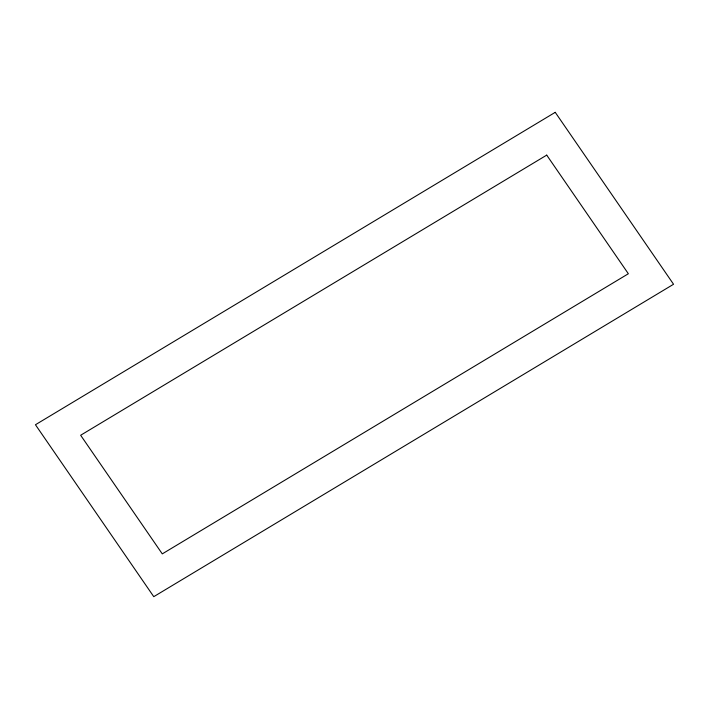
<?xml version="1.0" encoding="UTF-8"?>
<svg xmlns="http://www.w3.org/2000/svg" width="709" height="709" viewBox="0 0 709 709"><rect width="100%" height="100%" fill="white"/><g stroke="black" fill="none" stroke-linecap="round" stroke-linejoin="round"><path stroke-width="1.06" d="M555.236 112.332L35.45 424.744L153.764 596.668L673.55 284.256L555.236 112.332M546.719 155.12L80.649 435.255L162.281 553.88L628.351 273.745L546.719 155.12"/></g></svg>
